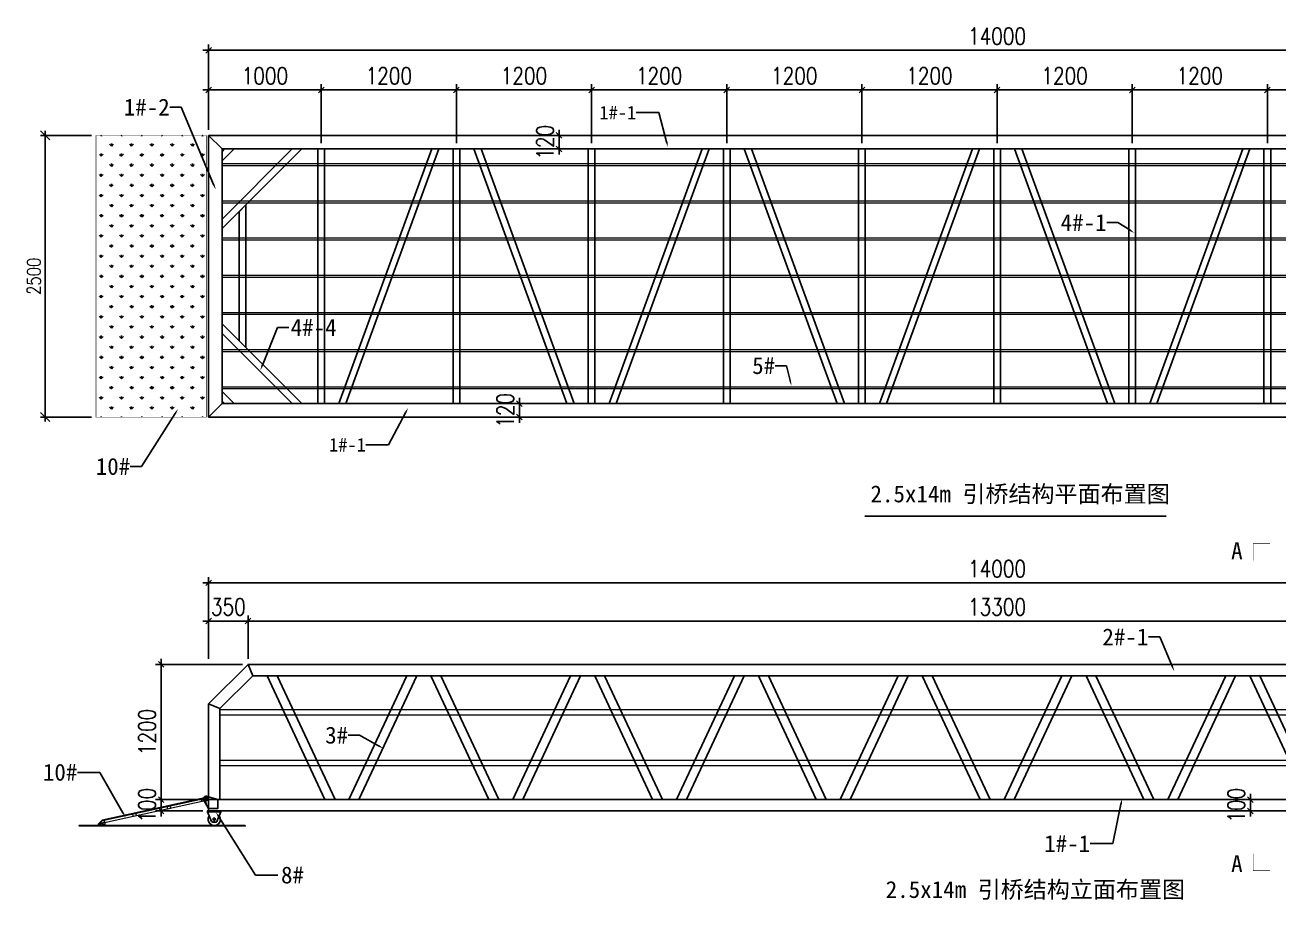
# Model space of a CAD drawing. Header units: millimetres. Extents: x 11827 to 862553, y 15071 to 134256.
# Drawn here: x 678554 to 689686, y 91911 to 99676 of the extents above; entities that cross this region are included whole.
import ezdxf
from ezdxf import colors
from ezdxf.entities.mleader import LeaderData, LeaderLine
from ezdxf.math import Vec2, Vec3

# ---------------------------------------------------------------- set-up
doc = ezdxf.new("R2010")
doc.units = ezdxf.units.MM
doc.linetypes.add('CENTER', pattern=[2, 1.25, -0.25, 0.25, -0.25])
doc.linetypes.add('CENTER2', pattern=[28.575, 19.05, -3.175, 3.175, -3.175])
for name, color, linetype, lineweight in [('加强板', 140, 'Continuous', 18), ('型材', 7, 'Continuous', 15), ('铝斜撑', 241, 'Continuous', 9), ('铝龙骨', 7, 'Continuous', 9)]:
    doc.layers.add(name, color=color, linetype=linetype, lineweight=lineweight)
for name, color, linetype in [('打印图框', 255, 'Continuous'), ('标注', 9, 'Continuous'), ('铝横梁', 220, 'Continuous'), ('铝通', 4, 'Continuous')]:
    doc.layers.add(name, color=color, linetype=linetype)
doc.styles.add('Arial', font='')
doc.styles.add('HZTXT', font='txtw.shx', dxfattribs={"width": 0.8, "bigfont": 'hztxtw.shx'})
doc.styles.get('Arial').set_extended_font_data('STXihei')
doc.dimstyles.new('DIM-40', dxfattribs={"dimscale": 40, "dimtxt": 3, "dimasz": 2, "dimexe": 1, "dimexo": 1, "dimgap": 1, "dimtad": 1, "dimdec": 1, "dimdsep": 46, "dimtxsty": 'HZTXT', "dimblk": 'OBLIQUE', "dimcen": 0, "dimdle": 1, "dimclrd": 9, "dimclre": 9, "dimclrt": 2, "dimadec": 1, "dimazin": 0, "dimtfac": 1, "dimtdec": 1, "dimtix": 1, "dimtmove": 2, "dimatfit": 3, "dimldrblk": 'OBLIQUE', "dimfxl": 15, "dimtolj": 1, "dimtzin": 0, "dimarcsym": 1})
doc.dimstyles.new('DIM-50', dxfattribs={"dimscale": 50, "dimtxt": 3, "dimasz": 1, "dimexe": 1, "dimexo": 1, "dimgap": 1, "dimtad": 1, "dimdec": 1, "dimdsep": 46, "dimtxsty": 'HZTXT', "dimblk": 'OBLIQUE', "dimblk1": 'ARCHTICK', "dimblk2": 'OBLIQUE', "dimcen": 0, "dimdle": 1, "dimclrd": 9, "dimclre": 9, "dimclrt": 2, "dimadec": 1, "dimazin": 0, "dimtfac": 1, "dimtdec": 1, "dimtix": 1, "dimtmove": 2, "dimatfit": 3, "dimldrblk": 'OBLIQUE', "dimfxl": 15, "dimtolj": 1, "dimtzin": 0, "dimarcsym": 1})

# ---------------------------------------------------------------- blocks, each defined once
blk = doc.blocks.new('_Oblique')
at = {"color": 0, "linetype": 'ByBlock', "lineweight": -2}
blk.add_line((-0.5, -0.5), (0.5, 0.5), dxfattribs=at)
blk = doc.blocks.new('*D772')
at = {"layer": 'Defpoints', "color": 0, "linetype": 'ByBlock', "transparency": 16777216}
for p in [(680183, 94725), (680183, 94001, 0), (694183, 94001, 0)]:
    blk.add_point(p, dxfattribs=at)
at = {"layer": '标注', "color": 9, "linetype": 'ByBlock', "lineweight": -2, "transparency": 16777216}
for p, q in [((680183, 94051), (680183, 94775)), ((694183, 94051), (694183, 94775)), ((694233, 94725), (680133, 94725))]:
    blk.add_line(p, q, dxfattribs=at)
at = {"layer": '标注', "color": 9, "linetype": 'ByBlock', "lineweight": -2, "transparency": 16777216, "xscale": 50, "yscale": 50, "zscale": 50, "rotation": 180}
blk.add_blockref('_Oblique', (680183, 94725), dxfattribs=at)
at = {"layer": '标注', "color": 9, "linetype": 'ByBlock', "lineweight": -2, "transparency": 16777216, "xscale": 50, "yscale": 50, "zscale": 50}
blk.add_blockref('_Oblique', (694183, 94725), dxfattribs=at)
at = {"layer": '标注', "color": 2, "linetype": 'ByBlock', "transparency": 16777216, "insert": (687183, 94850), "char_height": 150, "attachment_point": 5, "style": 'HZTXT'}
blk.add_mtext('\\A1;14000', dxfattribs=at)
blk = doc.blocks.new('_ArchTick')
at = {"color": 0, "linetype": 'ByBlock', "lineweight": 100, "const_width": 0.15}
blk.add_lwpolyline([(-0.5, -0.5), (0.5, 0.5)], dxfattribs=at)
blk = doc.blocks.new('*D773')
at = {"layer": 'Defpoints', "color": 0, "transparency": 16777216}
for p in [(679183, 98696, 0), (678732, 96196), (679183, 96196, 0)]:
    blk.add_point(p, dxfattribs=at)
at = {"layer": '标注', "color": 9, "lineweight": -2, "transparency": 16777216}
for p, q in [((679143, 98696), (678692, 98696)), ((678732, 98736), (678732, 96156)), ((679143, 96196), (678692, 96196))]:
    blk.add_line(p, q, dxfattribs=at)
at = {"layer": '标注', "color": 9, "lineweight": -2, "transparency": 16777216, "xscale": 80, "yscale": 80, "zscale": 80}
for p, rotation in [((678732, 98696), 90), ((678732, 96196), 270)]:
    blk.add_blockref('_Oblique', p, dxfattribs=dict(at, rotation=rotation))
at = {"layer": '标注', "color": 2, "transparency": 16777216, "insert": (678632, 97446), "char_height": 120, "attachment_point": 5, "rotation": 90, "style": 'HZTXT'}
blk.add_mtext('\\A1;2500', dxfattribs=at)
blk = doc.blocks.new('*D775')
at = {"layer": 'Defpoints', "color": 0, "linetype": 'ByBlock', "transparency": 16777216}
for p in [(680183, 99452), (680183, 98696, 0), (694183, 98696, 0)]:
    blk.add_point(p, dxfattribs=at)
at = {"layer": '标注', "color": 9, "linetype": 'ByBlock', "lineweight": -2, "transparency": 16777216}
for p, q in [((694233, 99452), (680133, 99452)), ((680183, 98746), (680183, 99502)), ((694183, 98746), (694183, 99502))]:
    blk.add_line(p, q, dxfattribs=at)
at = {"layer": '标注', "color": 9, "linetype": 'ByBlock', "lineweight": -2, "transparency": 16777216, "xscale": 50, "yscale": 50, "zscale": 50, "rotation": 180}
blk.add_blockref('_Oblique', (680183, 99452), dxfattribs=at)
at = {"layer": '标注', "color": 9, "linetype": 'ByBlock', "lineweight": -2, "transparency": 16777216, "xscale": 50, "yscale": 50, "zscale": 50}
blk.add_blockref('_Oblique', (694183, 99452), dxfattribs=at)
at = {"layer": '标注', "color": 2, "linetype": 'ByBlock', "transparency": 16777216, "insert": (687183, 99577), "char_height": 150, "attachment_point": 5, "style": 'HZTXT'}
blk.add_mtext('\\A1;14000', dxfattribs=at)
blk = doc.blocks.new('*D777')
at = {"layer": 'Defpoints', "color": 0, "linetype": 'ByBlock', "transparency": 16777216}
for p in [(689159, 92801, 0), (689159, 92701, 0), (689432, 92701)]:
    blk.add_point(p, dxfattribs=at)
at = {"layer": '标注', "color": 9, "linetype": 'ByBlock', "lineweight": -2, "transparency": 16777216}
for p, q in [((689432, 92801), (689432, 92851)), ((689209, 92801), (689482, 92801)), ((689432, 92801), (689432, 92701)), ((689209, 92701), (689482, 92701)), ((689432, 92701), (689432, 92651))]:
    blk.add_line(p, q, dxfattribs=at)
at = {"layer": '标注', "color": 9, "linetype": 'ByBlock', "lineweight": -2, "transparency": 16777216, "xscale": 50, "yscale": 50, "zscale": 50}
for p, rotation in [((689432, 92801), 270), ((689432, 92701), 90)]:
    blk.add_blockref('_Oblique', p, dxfattribs=dict(at, rotation=rotation))
at = {"layer": '标注', "color": 2, "linetype": 'ByBlock', "transparency": 16777216, "insert": (689307, 92751), "char_height": 150, "attachment_point": 5, "rotation": 90, "style": 'HZTXT'}
blk.add_mtext('\\A1;100', dxfattribs=at)
blk = doc.blocks.new('EB')
at = {"layer": '加强板'}
blk.add_lwpolyline([(1337537242, 365767056), (1337537242, 365767006), (1337537257, 365767006), (1337537267, 365767056)], close=True, dxfattribs=at)
at = {"layer": '铝通'}
blk.add_lwpolyline([(1337537285, 365767056, 0.668622), (1337537254, 365767090), (1337537162, 365767061), (1337537162, 365766981), (1337537242, 365766981)], format="xyb", close=True, dxfattribs=at)
blk.add_circle((1337537262, 365767066), 7, dxfattribs=at)
blk = doc.blocks.new('*D781')
at = {"layer": 'Defpoints', "color": 0, "linetype": 'ByBlock', "transparency": 16777216}
for p in [(690783, 99100), (689583, 98576, 0), (690783, 98576, 0)]:
    blk.add_point(p, dxfattribs=at)
at = {"layer": '标注', "color": 9, "linetype": 'ByBlock', "lineweight": -2, "transparency": 16777216}
for p, q in [((689533, 99100), (690833, 99100)), ((689583, 98626), (689583, 99150)), ((690783, 98626), (690783, 99150))]:
    blk.add_line(p, q, dxfattribs=at)
at = {"layer": '标注', "color": 9, "linetype": 'ByBlock', "lineweight": -2, "transparency": 16777216, "xscale": 50, "yscale": 50, "zscale": 50, "rotation": 180}
blk.add_blockref('_Oblique', (689583, 99100), dxfattribs=at)
at = {"layer": '标注', "color": 9, "linetype": 'ByBlock', "lineweight": -2, "transparency": 16777216, "xscale": 50, "yscale": 50, "zscale": 50}
blk.add_blockref('_Oblique', (690783, 99100), dxfattribs=at)
at = {"layer": '标注', "color": 2, "linetype": 'ByBlock', "transparency": 16777216, "insert": (690183, 99225), "char_height": 150, "attachment_point": 5, "style": 'HZTXT'}
blk.add_mtext('\\A1;1200', dxfattribs=at)
blk = doc.blocks.new('*D782')
at = {"layer": 'Defpoints', "color": 0, "linetype": 'ByBlock', "transparency": 16777216}
for p in [(689583, 99100), (688383, 98576, 0), (689583, 98576, 0)]:
    blk.add_point(p, dxfattribs=at)
at = {"layer": '标注', "color": 9, "linetype": 'ByBlock', "lineweight": -2, "transparency": 16777216}
for p, q in [((688333, 99100), (689633, 99100)), ((688383, 98626), (688383, 99150)), ((689583, 98626), (689583, 99150))]:
    blk.add_line(p, q, dxfattribs=at)
at = {"layer": '标注', "color": 9, "linetype": 'ByBlock', "lineweight": -2, "transparency": 16777216, "xscale": 50, "yscale": 50, "zscale": 50, "rotation": 180}
blk.add_blockref('_Oblique', (688383, 99100), dxfattribs=at)
at = {"layer": '标注', "color": 9, "linetype": 'ByBlock', "lineweight": -2, "transparency": 16777216, "xscale": 50, "yscale": 50, "zscale": 50}
blk.add_blockref('_Oblique', (689583, 99100), dxfattribs=at)
at = {"layer": '标注', "color": 2, "linetype": 'ByBlock', "transparency": 16777216, "insert": (688983, 99225), "char_height": 150, "attachment_point": 5, "style": 'HZTXT'}
blk.add_mtext('\\A1;1200', dxfattribs=at)
blk = doc.blocks.new('*D783')
at = {"layer": 'Defpoints', "color": 0, "linetype": 'ByBlock', "transparency": 16777216}
for p in [(688383, 99100), (687183, 98576, 0), (688383, 98576, 0)]:
    blk.add_point(p, dxfattribs=at)
at = {"layer": '标注', "color": 9, "linetype": 'ByBlock', "lineweight": -2, "transparency": 16777216}
for p, q in [((687133, 99100), (688433, 99100)), ((687183, 98626), (687183, 99150)), ((688383, 98626), (688383, 99150))]:
    blk.add_line(p, q, dxfattribs=at)
at = {"layer": '标注', "color": 9, "linetype": 'ByBlock', "lineweight": -2, "transparency": 16777216, "xscale": 50, "yscale": 50, "zscale": 50, "rotation": 180}
blk.add_blockref('_Oblique', (687183, 99100), dxfattribs=at)
at = {"layer": '标注', "color": 9, "linetype": 'ByBlock', "lineweight": -2, "transparency": 16777216, "xscale": 50, "yscale": 50, "zscale": 50}
blk.add_blockref('_Oblique', (688383, 99100), dxfattribs=at)
at = {"layer": '标注', "color": 2, "linetype": 'ByBlock', "transparency": 16777216, "insert": (687783, 99225), "char_height": 150, "attachment_point": 5, "style": 'HZTXT'}
blk.add_mtext('\\A1;1200', dxfattribs=at)
blk = doc.blocks.new('*D784')
at = {"layer": 'Defpoints', "color": 0, "linetype": 'ByBlock', "transparency": 16777216}
for p in [(681183, 99100), (680183, 98696), (681183, 98576, 0)]:
    blk.add_point(p, dxfattribs=at)
at = {"layer": '标注', "color": 9, "linetype": 'ByBlock', "lineweight": -2, "transparency": 16777216}
for p, q in [((680133, 99100), (681233, 99100)), ((680183, 98746), (680183, 99150)), ((681183, 98626), (681183, 99150))]:
    blk.add_line(p, q, dxfattribs=at)
at = {"layer": '标注', "color": 9, "linetype": 'ByBlock', "lineweight": -2, "transparency": 16777216, "xscale": 50, "yscale": 50, "zscale": 50, "rotation": 180}
blk.add_blockref('_Oblique', (680183, 99100), dxfattribs=at)
at = {"layer": '标注', "color": 9, "linetype": 'ByBlock', "lineweight": -2, "transparency": 16777216, "xscale": 50, "yscale": 50, "zscale": 50}
blk.add_blockref('_Oblique', (681183, 99100), dxfattribs=at)
at = {"layer": '标注', "color": 2, "linetype": 'ByBlock', "transparency": 16777216, "insert": (680683, 99225), "char_height": 150, "attachment_point": 5, "style": 'HZTXT'}
blk.add_mtext('\\A1;1000', dxfattribs=at)
blk = doc.blocks.new('*D787')
at = {"layer": 'Defpoints', "color": 0, "linetype": 'ByBlock', "transparency": 16777216}
for p in [(680183, 94386), (680183, 94001, 0), (680533, 94001, 0)]:
    blk.add_point(p, dxfattribs=at)
at = {"layer": '标注', "color": 9, "linetype": 'ByBlock', "lineweight": -2, "transparency": 16777216}
for p, q in [((680183, 94051), (680183, 94436)), ((680533, 94051), (680533, 94436)), ((680183, 94386), (680133, 94386)), ((680533, 94386), (680183, 94386)), ((680533, 94386), (680583, 94386))]:
    blk.add_line(p, q, dxfattribs=at)
at = {"layer": '标注', "color": 9, "linetype": 'ByBlock', "lineweight": -2, "transparency": 16777216, "xscale": 50, "yscale": 50, "zscale": 50}
blk.add_blockref('_Oblique', (680183, 94386), dxfattribs=at)
at = {"layer": '标注', "color": 9, "linetype": 'ByBlock', "lineweight": -2, "transparency": 16777216, "xscale": 50, "yscale": 50, "zscale": 50, "rotation": 180}
blk.add_blockref('_Oblique', (680533, 94386), dxfattribs=at)
at = {"layer": '标注', "color": 2, "linetype": 'ByBlock', "transparency": 16777216, "insert": (680358, 94511), "char_height": 150, "attachment_point": 5, "style": 'HZTXT'}
blk.add_mtext('\\A1;350', dxfattribs=at)
blk = doc.blocks.new('*D788')
at = {"layer": 'Defpoints', "color": 0, "linetype": 'ByBlock', "transparency": 16777216}
for p in [(693833, 94386), (680533, 94001, 0), (693833, 94001, 0)]:
    blk.add_point(p, dxfattribs=at)
at = {"layer": '标注', "color": 9, "linetype": 'ByBlock', "lineweight": -2, "transparency": 16777216}
for p, q in [((680533, 94051), (680533, 94436)), ((693833, 94051), (693833, 94436)), ((680483, 94386), (693883, 94386))]:
    blk.add_line(p, q, dxfattribs=at)
at = {"layer": '标注', "color": 9, "linetype": 'ByBlock', "lineweight": -2, "transparency": 16777216, "xscale": 50, "yscale": 50, "zscale": 50, "rotation": 180}
blk.add_blockref('_Oblique', (680533, 94386), dxfattribs=at)
at = {"layer": '标注', "color": 9, "linetype": 'ByBlock', "lineweight": -2, "transparency": 16777216, "xscale": 50, "yscale": 50, "zscale": 50}
blk.add_blockref('_Oblique', (693833, 94386), dxfattribs=at)
at = {"layer": '标注', "color": 2, "linetype": 'ByBlock', "transparency": 16777216, "insert": (687183, 94511), "char_height": 150, "attachment_point": 5, "style": 'HZTXT'}
blk.add_mtext('\\A1;13300', dxfattribs=at)
blk = doc.blocks.new('GW-R')
at = {"color": 3, "linetype": 'CENTER2'}
for p, q in [((8398, 1960), (8368, 1960)), ((8383, 1945), (8383, 1975))]:
    blk.add_line(p, q, dxfattribs=at)
at = {"color": 1, "linetype": 'CENTER', "ltscale": 0.52}
for p, q in [((8369, 1960), (8397, 1960)), ((8383, 1974), (8383, 1946))]:
    blk.add_line(p, q, dxfattribs=at)
blk.add_lwpolyline([(8443, 2035), (8323, 2035), (8323, 2025), (8443, 2025)], close=True)
at = {"color": 0}
for points in [[(8360, 1942), (8323, 2025)], [(8406, 1942), (8443, 2025)]]:
    blk.add_lwpolyline(points, dxfattribs=at)
blk.add_lwpolyline([(8406, 1942, -0.317501), (8397, 1935), (8370, 1935, -0.317501), (8360, 1942)], format="xyb")
blk.add_circle((8383, 1960), 9)
blk.add_circle((8383, 1960), 9)
blk.add_arc((8383, 1960), 55, 144.9944, 35.0056)
blk = doc.blocks.new('A$C32F71815')
at = {"layer": '铝斜撑', "linetype": 'Continuous'}
for p, q in [((3, 20), (0, 20)), ((0, 20), (0, 0)), ((40, 0), (0, 0)), ((3, 20), (3, 3)), ((40, 3), (3, 3)), ((40, 0), (40, 3))]:
    blk.add_line(p, q, dxfattribs=at)
blk = doc.blocks.new('tb')
at = {"lineweight": 0}
h = blk.add_hatch(dxfattribs=at)
h.set_pattern_fill('ANSI31', color=256, scale=0.125, style=0)
h.set_pattern_definition([(45, (-488846.90197, 126237.06756), (-0.2806330038, 0.28063300377), [])])
edge = h.paths.add_edge_path(flags=17)
edge.add_arc((0, 0), 6.5, 0, 360)
edge = h.paths.add_edge_path()
edge.add_arc((0, 0), 10, 0, 360)
for p, q in [((-15, -5), (-15, 15)), ((-15, 15), (943, 15)), ((-10, 10), (-10, -5)), ((942, 10), (-10, 10)), ((942, 10), (982, -16)), ((943, 15), (985, -12)), ((-10, -5), (-15, -5)), ((927, -10), (927, -20)), ((937, -30), (957, -30)), ((941, -23), (953, -23)), ((941, -30), (941, -23)), ((945, -23), (945, -7)), ((950, -23), (950, -7)), ((953, -30), (953, -23)), ((967, -10), (967, -20)), ((982, -16), (985, -12))]:
    blk.add_line(p, q, dxfattribs=at)
for points in [[(14, -10), (14, 10), (927, 10), (927, -10)], [(44, 10), (44, -10), (14, -10), (14, 10)], [(356, 10), (356, -10), (326, -10), (326, 10)], [(668, 10), (668, -10), (638, -10), (638, 10)]]:
    blk.add_lwpolyline(points, close=True, dxfattribs=at)
for radius in [10, 6.5]:
    blk.add_circle((0, 0), radius, dxfattribs=at)
for centre, start, end in [((937, -20), 180, 270), ((957, -20), 270, 0)]:
    blk.add_arc(centre, 10, start, end, dxfattribs=at)
blk.add_blockref('A$C32F71815', (927, -10), dxfattribs=at)
blk = doc.blocks.new('*U747')
at = {"layer": '铝横梁', "color": 6}
for points in [[(-664, 550), (-151, -550)], [(-576, 550), (-62, -550)], [(576, 550), (62, -550)], [(664, 550), (151, -550)]]:
    blk.add_lwpolyline(points, dxfattribs=at)
blk = doc.blocks.new('*U748')
at = {"layer": '标注', "color": 0, "linetype": 'ByBlock', "lineweight": -2, "transparency": 16777216}
for p in [(0, 0), (1454, 0), (2908, 0), (4362, 0), (5816, 0), (7270, 0), (8724, 0)]:
    blk.add_blockref('*U747', p, dxfattribs=at)
blk = doc.blocks.new('*D789')
at = {"layer": 'Defpoints', "color": 0, "linetype": 'ByBlock', "transparency": 16777216}
for p in [(687183, 99100), (685983, 98576, 0), (687183, 98576, 0)]:
    blk.add_point(p, dxfattribs=at)
at = {"layer": '标注', "color": 9, "linetype": 'ByBlock', "lineweight": -2, "transparency": 16777216}
for p, q in [((685933, 99100), (687233, 99100)), ((685983, 98626), (685983, 99150)), ((687183, 98626), (687183, 99150))]:
    blk.add_line(p, q, dxfattribs=at)
at = {"layer": '标注', "color": 9, "linetype": 'ByBlock', "lineweight": -2, "transparency": 16777216, "xscale": 50, "yscale": 50, "zscale": 50, "rotation": 180}
blk.add_blockref('_Oblique', (685983, 99100), dxfattribs=at)
at = {"layer": '标注', "color": 9, "linetype": 'ByBlock', "lineweight": -2, "transparency": 16777216, "xscale": 50, "yscale": 50, "zscale": 50}
blk.add_blockref('_Oblique', (687183, 99100), dxfattribs=at)
at = {"layer": '标注', "color": 2, "linetype": 'ByBlock', "transparency": 16777216, "insert": (686583, 99225), "char_height": 150, "attachment_point": 5, "style": 'HZTXT'}
blk.add_mtext('\\A1;1200', dxfattribs=at)
blk = doc.blocks.new('*D790')
at = {"layer": 'Defpoints', "color": 0, "linetype": 'ByBlock', "transparency": 16777216}
for p in [(685983, 99100), (684783, 98576, 0), (685983, 98576, 0)]:
    blk.add_point(p, dxfattribs=at)
at = {"layer": '标注', "color": 9, "linetype": 'ByBlock', "lineweight": -2, "transparency": 16777216}
for p, q in [((684733, 99100), (686033, 99100)), ((684783, 98626), (684783, 99150)), ((685983, 98626), (685983, 99150))]:
    blk.add_line(p, q, dxfattribs=at)
at = {"layer": '标注', "color": 9, "linetype": 'ByBlock', "lineweight": -2, "transparency": 16777216, "xscale": 50, "yscale": 50, "zscale": 50, "rotation": 180}
blk.add_blockref('_Oblique', (684783, 99100), dxfattribs=at)
at = {"layer": '标注', "color": 9, "linetype": 'ByBlock', "lineweight": -2, "transparency": 16777216, "xscale": 50, "yscale": 50, "zscale": 50}
blk.add_blockref('_Oblique', (685983, 99100), dxfattribs=at)
at = {"layer": '标注', "color": 2, "linetype": 'ByBlock', "transparency": 16777216, "insert": (685383, 99225), "char_height": 150, "attachment_point": 5, "style": 'HZTXT'}
blk.add_mtext('\\A1;1200', dxfattribs=at)
blk = doc.blocks.new('*D791')
at = {"layer": 'Defpoints', "color": 0, "linetype": 'ByBlock', "transparency": 16777216}
for p in [(684783, 99100), (683583, 98576, 0), (684783, 98576, 0)]:
    blk.add_point(p, dxfattribs=at)
at = {"layer": '标注', "color": 9, "linetype": 'ByBlock', "lineweight": -2, "transparency": 16777216}
for p, q in [((683533, 99100), (684833, 99100)), ((683583, 98626), (683583, 99150)), ((684783, 98626), (684783, 99150))]:
    blk.add_line(p, q, dxfattribs=at)
at = {"layer": '标注', "color": 9, "linetype": 'ByBlock', "lineweight": -2, "transparency": 16777216, "xscale": 50, "yscale": 50, "zscale": 50, "rotation": 180}
blk.add_blockref('_Oblique', (683583, 99100), dxfattribs=at)
at = {"layer": '标注', "color": 9, "linetype": 'ByBlock', "lineweight": -2, "transparency": 16777216, "xscale": 50, "yscale": 50, "zscale": 50}
blk.add_blockref('_Oblique', (684783, 99100), dxfattribs=at)
at = {"layer": '标注', "color": 2, "linetype": 'ByBlock', "transparency": 16777216, "insert": (684183, 99225), "char_height": 150, "attachment_point": 5, "style": 'HZTXT'}
blk.add_mtext('\\A1;1200', dxfattribs=at)
blk = doc.blocks.new('*D792')
at = {"layer": 'Defpoints', "color": 0, "linetype": 'ByBlock', "transparency": 16777216}
for p in [(683583, 99100), (682383, 98576, 0), (683583, 98576, 0)]:
    blk.add_point(p, dxfattribs=at)
at = {"layer": '标注', "color": 9, "linetype": 'ByBlock', "lineweight": -2, "transparency": 16777216}
for p, q in [((682333, 99100), (683633, 99100)), ((682383, 98626), (682383, 99150)), ((683583, 98626), (683583, 99150))]:
    blk.add_line(p, q, dxfattribs=at)
at = {"layer": '标注', "color": 9, "linetype": 'ByBlock', "lineweight": -2, "transparency": 16777216, "xscale": 50, "yscale": 50, "zscale": 50, "rotation": 180}
blk.add_blockref('_Oblique', (682383, 99100), dxfattribs=at)
at = {"layer": '标注', "color": 9, "linetype": 'ByBlock', "lineweight": -2, "transparency": 16777216, "xscale": 50, "yscale": 50, "zscale": 50}
blk.add_blockref('_Oblique', (683583, 99100), dxfattribs=at)
at = {"layer": '标注', "color": 2, "linetype": 'ByBlock', "transparency": 16777216, "insert": (682983, 99225), "char_height": 150, "attachment_point": 5, "style": 'HZTXT'}
blk.add_mtext('\\A1;1200', dxfattribs=at)
blk = doc.blocks.new('*D793')
at = {"layer": 'Defpoints', "color": 0, "linetype": 'ByBlock', "transparency": 16777216}
for p in [(682383, 99100), (681183, 98576, 0), (682383, 98576, 0)]:
    blk.add_point(p, dxfattribs=at)
at = {"layer": '标注', "color": 9, "linetype": 'ByBlock', "lineweight": -2, "transparency": 16777216}
for p, q in [((681133, 99100), (682433, 99100)), ((681183, 98626), (681183, 99150)), ((682383, 98626), (682383, 99150))]:
    blk.add_line(p, q, dxfattribs=at)
at = {"layer": '标注', "color": 9, "linetype": 'ByBlock', "lineweight": -2, "transparency": 16777216, "xscale": 50, "yscale": 50, "zscale": 50, "rotation": 180}
blk.add_blockref('_Oblique', (681183, 99100), dxfattribs=at)
at = {"layer": '标注', "color": 9, "linetype": 'ByBlock', "lineweight": -2, "transparency": 16777216, "xscale": 50, "yscale": 50, "zscale": 50}
blk.add_blockref('_Oblique', (682383, 99100), dxfattribs=at)
at = {"layer": '标注', "color": 2, "linetype": 'ByBlock', "transparency": 16777216, "insert": (681783, 99225), "char_height": 150, "attachment_point": 5, "style": 'HZTXT'}
blk.add_mtext('\\A1;1200', dxfattribs=at)
blk = doc.blocks.new('*D794')
at = {"color": 9, "lineweight": -2, "transparency": 16777216}
for p, q in [((683295, 98696), (683295, 98746)), ((683032, 98696), (683345, 98696)), ((683295, 98696), (683295, 98576)), ((683032, 98576), (683345, 98576)), ((683295, 98576), (683295, 98526))]:
    blk.add_line(p, q, dxfattribs=at)
at = {"layer": 'Defpoints', "color": 0, "transparency": 16777216}
for p in [(682982, 98696, 0), (682982, 98576, 0), (683295, 98576)]:
    blk.add_point(p, dxfattribs=at)
at = {"color": 9, "lineweight": -2, "transparency": 16777216, "xscale": 50, "yscale": 50, "zscale": 50}
for p, rotation in [((683295, 98696), 270), ((683295, 98576), 90)]:
    blk.add_blockref('_Oblique', p, dxfattribs=dict(at, rotation=rotation))
at = {"color": 2, "transparency": 16777216, "insert": (683170, 98636), "char_height": 150, "attachment_point": 5, "rotation": 90, "style": 'HZTXT'}
blk.add_mtext('\\A1;120', dxfattribs=at)
blk = doc.blocks.new('*D795')
at = {"color": 9, "lineweight": -2, "transparency": 16777216}
for p, q in [((682564, 96316), (682992, 96316)), ((682942, 96316), (682942, 96366)), ((682942, 96316), (682942, 96196)), ((682564, 96196), (682992, 96196)), ((682942, 96196), (682942, 96146))]:
    blk.add_line(p, q, dxfattribs=at)
at = {"layer": 'Defpoints', "color": 0, "transparency": 16777216}
for p in [(682514, 96316, 0), (682514, 96196, 0), (682942, 96196)]:
    blk.add_point(p, dxfattribs=at)
at = {"color": 9, "lineweight": -2, "transparency": 16777216, "xscale": 50, "yscale": 50, "zscale": 50}
for p, rotation in [((682942, 96316), 270), ((682942, 96196), 90)]:
    blk.add_blockref('_Oblique', p, dxfattribs=dict(at, rotation=rotation))
at = {"color": 2, "transparency": 16777216, "insert": (682817, 96256), "char_height": 150, "attachment_point": 5, "rotation": 90, "style": 'HZTXT'}
blk.add_mtext('\\A1;120', dxfattribs=at)
blk = doc.blocks.new('*D796')
at = {"color": 9, "lineweight": -2, "transparency": 16777216}
for p, q in [((680483, 94001), (679712, 94001)), ((679762, 94051), (679762, 92751)), ((680133, 92801), (679712, 92801))]:
    blk.add_line(p, q, dxfattribs=at)
at = {"layer": 'Defpoints', "color": 0, "transparency": 16777216}
for p in [(680533, 94001, 0), (679762, 92801), (680183, 92801, 0)]:
    blk.add_point(p, dxfattribs=at)
at = {"color": 9, "lineweight": -2, "transparency": 16777216, "xscale": 50, "yscale": 50, "zscale": 50}
for p, rotation in [((679762, 94001), 90), ((679762, 92801), 270)]:
    blk.add_blockref('_Oblique', p, dxfattribs=dict(at, rotation=rotation))
at = {"color": 2, "transparency": 16777216, "insert": (679637, 93401), "char_height": 150, "attachment_point": 5, "rotation": 90, "style": 'HZTXT'}
blk.add_mtext('\\A1;1200', dxfattribs=at)
blk = doc.blocks.new('*D797')
at = {"color": 9, "lineweight": -2, "transparency": 16777216}
for p, q in [((679762, 92801), (679762, 92851)), ((680133, 92801), (679712, 92801)), ((679762, 92801), (679762, 92701)), ((680133, 92701), (679712, 92701)), ((679762, 92701), (679762, 92651))]:
    blk.add_line(p, q, dxfattribs=at)
at = {"layer": 'Defpoints', "color": 0, "transparency": 16777216}
for p in [(680183, 92801, 0), (679762, 92701), (680183, 92701, 0)]:
    blk.add_point(p, dxfattribs=at)
at = {"color": 9, "lineweight": -2, "transparency": 16777216, "xscale": 50, "yscale": 50, "zscale": 50}
for p, rotation in [((679762, 92801), 270), ((679762, 92701), 90)]:
    blk.add_blockref('_Oblique', p, dxfattribs=dict(at, rotation=rotation))
at = {"color": 2, "transparency": 16777216, "insert": (679637, 92751), "char_height": 150, "attachment_point": 5, "rotation": 90, "style": 'HZTXT'}
blk.add_mtext('\\A1;100', dxfattribs=at)

msp = doc.modelspace()

# ---------------------------------------------------------------- hatches: boundary and pattern name
h = msp.add_hatch()
h.set_pattern_fill('GRASS', color=256, scale=5)
h.set_pattern_definition([(90, (430926.335, 26040.77), (-89.80256, 89.80256), [23.8125, -155.79262]), (45, (430926.34, 26040.77), (-89.80256, 89.80256), [23.8125, -103.1875]), (135, (430926.34, 26040.77), (-89.80256, -89.80256), [23.8125, -103.1875])])
h.paths.add_polyline_path([(680163.16, 98695.9), (680044.57, 98695.9), (680163.16, 98414.16)], flags=17)
h.paths.add_polyline_path([(680044.57, 98695.9), (679183.21, 98695.9), (679183.21, 96195.9), (680163.16, 96195.9), (680163.16, 98414.16)])

# ---------------------------------------------------------------- linework, layer by layer
at = {"const_width": 5, "elevation": 0}
msp.add_lwpolyline([(679183.21, 96195.9), (680163.16, 96195.9), (680163.16, 98695.9), (679183.21, 98695.9)], close=True, dxfattribs=at)
at = {"const_width": 15}
msp.add_lwpolyline([(686008.83, 95317.14), (688686.09, 95317.14)], dxfattribs=at)
at = {"const_width": 5, "elevation": 0}
for points in [[(689457.16, 94922.4), (689457.16, 95072.4), (689607.16, 95072.4)], [(689457.16, 92320.4), (689457.16, 92170.4), (689607.16, 92170.4)]]:
    msp.add_lwpolyline(points, dxfattribs=at)
at = {"color": 7, "elevation": 0}
msp.add_lwpolyline([(680507.68, 92571.11), (679034.5, 92571.11), (679034.5, 92567.11), (680507.68, 92567.11), (680507.68, 92571.11)], dxfattribs=at)
at = {"layer": '型材', "elevation": 0}
for points in [[(680283.16, 93600.97), (694083.16, 93600.97), (694083.16, 93550.97), (680283.16, 93550.97)], [(680283.16, 93150.97), (694083.16, 93150.97), (694083.16, 93100.97), (680283.16, 93100.97)]]:
    msp.add_lwpolyline(points, close=True, dxfattribs=at)
at = {"layer": '铝横梁', "color": 11, "elevation": 0}
for points in [[(680409.23, 98575.92), (680324.38, 98575.92), (680303.16, 98554.7), (680303.16, 98469.85)], [(680925.45, 98575.92), (681010.3, 98575.92), (680303.16, 97868.78), (680303.16, 97953.63)], [(681213.19, 96315.87), (681153.19, 96315.87), (681153.19, 98575.92), (681213.19, 98575.92)], [(681402.05, 96315.87), (681338.16, 96315.87), (682164.28, 98575.92), (682228.16, 98575.92)], [(682413.19, 96315.87), (682353.19, 96315.87), (682353.19, 98575.92), (682413.19, 98575.92)], [(683364.33, 96315.87), (683428.21, 96315.87), (682602.1, 98575.92), (682538.21, 98575.92)], [(683613.19, 96315.87), (683553.19, 96315.87), (683553.19, 98575.92), (683613.19, 98575.92)], [(683802.05, 96315.87), (683738.16, 96315.87), (684564.28, 98575.92), (684628.16, 98575.92)], [(684813.19, 96315.87), (684753.19, 96315.87), (684753.19, 98575.92), (684813.19, 98575.92)], [(685764.33, 96315.87), (685828.21, 96315.87), (685002.1, 98575.92), (684938.21, 98575.92)], [(686013.19, 96315.87), (685953.19, 96315.87), (685953.19, 98575.92), (686013.19, 98575.92)], [(686202.05, 96315.87), (686138.16, 96315.87), (686964.28, 98575.92), (687028.16, 98575.92)], [(687213.16, 96315.87), (687153.16, 96315.87), (687153.16, 98575.92), (687213.16, 98575.92)], [(688164.28, 96315.87), (688228.16, 96315.87), (687402.05, 98575.92), (687338.16, 98575.92)], [(688413.16, 96315.87), (688353.16, 96315.87), (688353.16, 98575.92), (688413.16, 98575.92)], [(688602.05, 96315.87), (688538.16, 96315.87), (689364.28, 98575.92), (689428.16, 98575.92)], [(689613.16, 96315.87), (689553.16, 96315.87), (689553.16, 98575.92), (689613.16, 98575.92)], [(680513.16, 96813.02), (680453.16, 96873.02), (680453.16, 98018.78), (680513.16, 98078.78)], [(680925.45, 96315.87), (681010.3, 96315.87), (680303.16, 97023.02), (680303.16, 96938.16)], [(680409.23, 96315.87), (680324.38, 96315.87), (680303.16, 96337.09), (680303.16, 96421.95)]]:
    msp.add_lwpolyline(points, close=True, dxfattribs=at)
at = {"layer": '铝通', "color": 4, "elevation": 0}
for points in [[(680303.16, 98575.92), (680183.16, 98695.92)], [(680303.31, 96315.87), (680183.16, 96195.87)], [(694183.16, 92800.97), (694183.16, 93650.97), (693833.16, 94000.97), (680533.16, 94000.97), (680183.16, 93650.97), (680183.16, 92800.97)], [(680533.16, 94000.97), (680574.58, 93900.97)], [(694083.16, 92800.97), (694083.16, 93609.55), (693791.74, 93900.97), (680574.58, 93900.97), (680283.16, 93609.55), (680283.16, 92800.97)], [(680283.16, 93609.55), (680183.16, 93650.97)], [(680183.16, 92800.97), (694183.16, 92800.97), (694183.16, 92700.97), (680183.16, 92700.97), (680183.16, 92800.97)]]:
    msp.add_lwpolyline(points, dxfattribs=at)
for points in [[(680183.16, 98695.92), (694183.21, 98695.92), (694183.21, 96195.87), (680183.16, 96195.87)], [(680303.16, 98575.92), (694063.21, 98575.92), (694063.21, 96315.87), (680303.16, 96315.87)]]:
    msp.add_lwpolyline(points, close=True, dxfattribs=at)
at = {"layer": '铝通'}
msp.add_circle((680163.16, 92805.97, 0), 7, dxfattribs=at)
at = {"layer": '铝龙骨', "color": 7, "elevation": 0}
for points in [[(680303.16, 98425.92), (680303.16, 98445.92), (694063.21, 98445.92), (694063.21, 98425.92)], [(680303.16, 98095.92), (680303.16, 98115.92), (694063.21, 98115.92), (694063.21, 98095.92)], [(680303.16, 97765.92), (680303.16, 97785.92), (694063.21, 97785.92), (694063.21, 97765.92)], [(680303.16, 97435.92), (680303.16, 97455.92), (694063.21, 97455.92), (694063.21, 97435.92)], [(680303.16, 97105.92), (680303.16, 97125.92), (694063.21, 97125.92), (694063.21, 97105.92)], [(680303.16, 96775.92), (680303.16, 96795.92), (694063.21, 96795.92), (694063.21, 96775.92)], [(680303.16, 96445.92), (680303.16, 96465.92), (694063.21, 96465.92), (694063.21, 96445.92)]]:
    msp.add_lwpolyline(points, close=True, dxfattribs=at)

# ---------------------------------------------------------------- block references
at = {"xscale": -1, "rotation": 12.36358432566547}
msp.add_blockref('tb', (680163.16, 92805.97, 0), dxfattribs=at)
msp.add_blockref('GW-R', (671849.96, 90666.04, 0))
at = {"layer": '型材', "color": 22, "xscale": -1}
msp.add_blockref('EB', (1338217425.54, -365674260.46, 0), dxfattribs=at)
at = {"layer": '标注', "color": 4, "linetype": 'ByBlock'}
msp.add_blockref('*U748', (681367.22, 93350.97, 0), dxfattribs=at)

# ---------------------------------------------------------------- texts
at = {"char_height": 150, "style": 'Arial'}
for insert, attachment_point in [((689261.42, 95085.04, 0), 1), ((689261.42, 92157.76, 0), 7)]:
    msp.add_mtext_dynamic_manual_height_columns('A', width=409.0995, gutter_width=12.5, heights=[0], dxfattribs=dict(at, insert=insert, attachment_point=attachment_point))
at = {"layer": '打印图框', "color": 6, "char_height": 150, "attachment_point": 1, "style": 'Arial'}
for s, insert in [('2.5x14m 引桥结构平面布置图', (686059.21, 95589.54)), ('2.5x14m 引桥结构立面布置图', (686194.65, 92077.98))]:
    msp.add_mtext_dynamic_manual_height_columns(s, width=2727.024, gutter_width=12.5, heights=[0], dxfattribs=dict(at, insert=insert))

# ---------------------------------------------------------------- dimensions: what is measured, and where the dimension line sits
for base, p1, p2, picture, middle in [((683295.04, 98575.92), (682982.13, 98695.92, 0), (682982.13, 98575.92, 0), '*D794', (683170.04, 98635.92)), ((682942.22, 96195.87), (682513.73, 96315.87, 0), (682513.73, 96195.87, 0), '*D795', (682817.22, 96255.87)), ((679761.96, 92800.97), (680533.16, 94000.97, 0), (680183.16, 92800.97, 0), '*D796', (679636.96, 93400.97)), ((679761.96, 92700.97), (680183.16, 92800.97, 0), (680183.16, 92700.97, 0), '*D797', (679636.96, 92750.97))]:
    dim = msp.add_linear_dim(base=base, p1=p1, p2=p2, angle=90, dimstyle='DIM-50')
    dim.commit()
    dim.dimension.update_dxf_attribs({"geometry": picture, "text_midpoint": middle})
at = {"layer": '标注', "color": 4, "linetype": 'ByBlock'}
for base, p1, p2, picture, middle in [((680183.1604, 99452.1405), (694183.2102, 98695.9234, 0.0005), (680183.1604, 98695.9234, 0.0005), '*D775', (687183.1853, 99577.1405)), ((681183.19, 99100.3), (680183.16, 98695.92), (681183.19, 98575.92, 0), '*D784', (680683.17, 99225.3)), ((682383.16, 99100.3), (681183.16, 98575.92, 0), (682383.16, 98575.92, 0), '*D793', (681783.16, 99225.3)), ((683583.16, 99100.3), (682383.16, 98575.92, 0), (683583.16, 98575.92, 0), '*D792', (682983.16, 99225.3)), ((684783.16, 99100.3), (683583.16, 98575.92, 0), (684783.16, 98575.92, 0), '*D791', (684183.16, 99225.3)), ((685983.16, 99100.3), (684783.16, 98575.92, 0), (685983.16, 98575.92, 0), '*D790', (685383.16, 99225.3)), ((687183.16, 99100.3), (685983.16, 98575.92, 0), (687183.16, 98575.92, 0), '*D789', (686583.16, 99225.3)), ((688383.16, 99100.3), (687183.16, 98575.92, 0), (688383.16, 98575.92, 0), '*D783', (687783.16, 99225.3)), ((689583.16, 99100.3), (688383.16, 98575.92, 0), (689583.16, 98575.92, 0), '*D782', (688983.16, 99225.3)), ((690783.16, 99100.3), (689583.16, 98575.92, 0), (690783.16, 98575.92, 0), '*D781', (690183.16, 99225.3)), ((680183.16, 94385.64), (680533.16, 94000.97, 0), (680183.16, 94000.97, 0), '*D787', (680358.16, 94510.64))]:
    dim = msp.add_linear_dim(base=base, p1=p1, p2=p2, dimstyle='DIM-50', dxfattribs=at)
    dim.commit()
    dim.dimension.update_dxf_attribs({"geometry": picture, "text_midpoint": middle})
at = {"layer": '标注'}
dim = msp.add_linear_dim(base=(678732.36, 96195.92), p1=(679183.16, 98695.92, 0), p2=(679183.01, 96195.92, 0), angle=90, dimstyle='DIM-40', dxfattribs=at)
dim.commit()
dim.dimension.update_dxf_attribs({"geometry": '*D773', "text_midpoint": (678632.36, 97445.92)})
at = {"layer": '标注', "color": 4, "linetype": 'ByBlock'}
dim = msp.add_aligned_dim(p1=(694183.16, 94000.97, 0), p2=(680183.16, 94000.97, 0), distance=-724.49, dimstyle='DIM-50', dxfattribs=at)
dim.commit()
dim.dimension.update_dxf_attribs({"geometry": '*D772', "text_midpoint": (687183.16, 94850.46)})
for base, p1, p2, angle, picture, middle in [((693833.16, 94385.64), (680533.16, 94000.97, 0), (693833.16, 94000.97, 0), 180, '*D788', (687183.16, 94510.64)), ((689432.31, 92700.97), (689158.66, 92800.97, 0), (689158.66, 92700.97, 0), 90, '*D777', (689307.31, 92750.97))]:
    dim = msp.add_linear_dim(base=base, p1=p1, p2=p2, angle=angle, dimstyle='DIM-50', dxfattribs=at)
    dim.commit()
    dim.dimension.update_dxf_attribs({"geometry": picture, "text_midpoint": middle})

# ---------------------------------------------------------------- leaders
at = {"layer": '标注', "color": 6}
ml = msp.add_multileader_mtext('Standard', dxfattribs=at)
ml.set_content('1#-2', color=6, style='Arial')
ml.set_leader_properties(color=9)
ml.build(insert=Vec2(0, 0))
ml.multileader.update_dxf_attribs({"dogleg_length": 100, "arrow_head_size": 50})
ctx = ml.context
ctx.base_point, ctx.char_height, ctx.arrow_head_size, ctx.landing_gap_size, ctx.plane_origin = Vec3(679438.66, 98947.51, 0), 150, 50, 1, Vec3(687592.86, 99251.78, 0)
ctx.text_align_type = 2
notes = []
notes.append((ctx, [(1, (1, 1, 0), (679938.66, 98947.51, 0), (-1, 0), 100, [(0, [(680246.82, 98215.41, 0)], 0, [])])]))
ctx.mtext.insert, ctx.mtext.alignment, ctx.mtext.flow_direction = Vec3(679837.66, 99022.51, 0), 3, 5
ml = msp.add_multileader_mtext('Standard', dxfattribs=at)
ml.set_content('1#-1', color=6, style='Arial')
ml.set_leader_properties(color=9)
ml.build(insert=Vec2(0, 0))
ml.multileader.update_dxf_attribs({"dogleg_length": 200, "arrow_head_size": 50})
ctx = ml.context
ctx.base_point, ctx.char_height, ctx.arrow_head_size, ctx.landing_gap_size, ctx.plane_origin = Vec3(683690.7, 98899.09, 0), 120, 50, 1, Vec3(688702.09, 99512.4, 0)
ctx.text_align_type = 2
notes.append((ctx, [(1, (1, 1, 0), (684180.25, 98899.09, 0), (-1, 0), 200, [(0, [(684261.62, 98591.81, 0)], 0, [])])]))
ctx.mtext.insert, ctx.mtext.alignment, ctx.mtext.flow_direction = Vec3(683979.25, 98959.09, 0), 3, 5
ml = msp.add_multileader_mtext('Standard', dxfattribs=at)
ml.set_content('4#-1', color=6, style='Arial')
ml.set_leader_properties(color=9)
ml.build(insert=Vec2(0, 0))
ml.multileader.update_dxf_attribs({"dogleg_length": 100, "arrow_head_size": 50})
ctx = ml.context
ctx.base_point, ctx.char_height, ctx.arrow_head_size, ctx.landing_gap_size, ctx.plane_origin = Vec3(687771.56, 97923.18, 0), 150, 50, 1, Vec3(692892.2, 97154.21, 0)
ctx.text_align_type = 2
notes.append((ctx, [(0, (1, 1, 0), (688256.49, 97923.18, 0), (-1, 0), 100, [(0, [(688402.83, 97829.86, 0)], 0, [])])]))
ctx.mtext.insert, ctx.mtext.alignment, ctx.mtext.flow_direction = Vec3(688155.49, 97998.18, 0), 3, 5
ml = msp.add_multileader_mtext('Standard', dxfattribs=at)
ml.set_content('4#-4', color=6, style='Arial')
ml.set_leader_properties(color=9)
ml.build(insert=Vec2(0, 0))
ml.multileader.update_dxf_attribs({"dogleg_length": 100, "arrow_head_size": 50})
ctx = ml.context
ctx.base_point, ctx.char_height, ctx.arrow_head_size, ctx.landing_gap_size, ctx.plane_origin = Vec3(680895.63, 96992.27), 150, 50, 1, Vec3(688328.23, 97609.27)
ctx.text_align_type = 2
notes.append((ctx, [(0, (1, 1, 0), (680795.63, 96992.27), (1, 0), 100, [(0, [(680641.84, 96610.74)], 0, [])])]))
ctx.mtext.insert, ctx.mtext.alignment, ctx.mtext.flow_direction = Vec3(681319.92, 97067.27), 3, 5
ml = msp.add_multileader_mtext('Standard', dxfattribs=at)
ml.set_content('5#', color=6, style='Arial')
ml.set_leader_properties(color=9)
ml.build(insert=Vec2(0, 0))
ml.multileader.update_dxf_attribs({"dogleg_length": 100, "arrow_head_size": 50})
ctx = ml.context
ctx.base_point, ctx.char_height, ctx.arrow_head_size, ctx.landing_gap_size, ctx.plane_origin = Vec3(684982.53, 96651.66, 0), 150, 50, 1, Vec3(685817.05, 97354.28, 0)
ctx.text_align_type = 2
notes.append((ctx, [(0, (1, 1, 0), (685314.05, 96651.66, 0), (-1, 0), 100, [(0, [(685357.51, 96473.48, 0)], 0, [])])]))
ctx.mtext.insert, ctx.mtext.alignment, ctx.mtext.flow_direction = Vec3(685213.05, 96728.47, 0), 3, 5
ml = msp.add_multileader_mtext('Standard', dxfattribs=at)
ml.set_content('10#', color=6, style='Arial')
ml.set_leader_properties(color=9)
ml.build(insert=Vec2(0, 0))
ml.multileader.update_dxf_attribs({"dogleg_length": 100, "arrow_head_size": 50})
ctx = ml.context
ctx.base_point, ctx.char_height, ctx.arrow_head_size, ctx.landing_gap_size, ctx.plane_origin = Vec3(679165.62, 95756.7, 0), 150, 50, 1, Vec3(689765.54, 97192.15, 0)
ctx.text_align_type = 2
notes.append((ctx, [(1, (1, 1, 0), (679588.1, 95756.7, 0), (-1, 0), 100, [(0, [(679912.21, 96269.32, 0)], 0, [])])]))
ctx.mtext.insert, ctx.mtext.alignment, ctx.mtext.flow_direction = Vec3(679487.1, 95833.5, 0), 3, 5
ml = msp.add_multileader_mtext('Standard', dxfattribs=at)
ml.set_content('1#-1', color=6, style='Arial')
ml.set_leader_properties(color=9)
ml.build(insert=Vec2(0, 0))
ml.multileader.update_dxf_attribs({"dogleg_length": 200, "arrow_head_size": 50})
ctx = ml.context
ctx.base_point, ctx.char_height, ctx.arrow_head_size, ctx.landing_gap_size, ctx.plane_origin = Vec3(681290.87, 95950.7, 0), 120, 50, 1, Vec3(682151.6, 96421.76, 0)
ctx.text_align_type = 2
notes.append((ctx, [(0, (1, 1, 0), (681780.42, 95950.7, 0), (-1, 0), 200, [(0, [(681955.08, 96279.21, 0)], 0, [])])]))
ctx.mtext.insert, ctx.mtext.alignment, ctx.mtext.flow_direction = Vec3(681579.42, 96010.7, 0), 3, 5
ml = msp.add_multileader_mtext('Standard', dxfattribs=at)
ml.set_content('2#-1', color=6, style='Arial')
ml.set_leader_properties(color=9)
ml.build(insert=Vec2(0, 0))
ml.multileader.update_dxf_attribs({"dogleg_length": 100, "arrow_head_size": 50})
ctx = ml.context
ctx.base_point, ctx.char_height, ctx.arrow_head_size, ctx.landing_gap_size, ctx.plane_origin = Vec3(688143.37, 94245.07, 0), 150, 50, 1, Vec3(688668.38, 94836.31, 0)
ctx.text_align_type = 2
notes.append((ctx, [(0, (1, 1, 0), (688627.3, 94245.07, 0), (-1, 0), 100, [(0, [(688757.19, 93939.11, 0)], 0, [])])]))
ctx.mtext.insert, ctx.mtext.width, ctx.mtext.alignment, ctx.mtext.flow_direction = Vec3(688526.3, 94320.07, 0), 150, 3, 5
ml = msp.add_multileader_mtext('Standard', dxfattribs=at)
ml.set_content('3#', color=6, style='Arial')
ml.set_leader_properties(color=9)
ml.build(insert=Vec2(0, 0))
ml.multileader.update_dxf_attribs({"dogleg_length": 100, "arrow_head_size": 50})
ctx = ml.context
ctx.base_point, ctx.char_height, ctx.arrow_head_size, ctx.landing_gap_size, ctx.plane_origin = Vec3(681190.2, 93371.73, 0), 150, 50, 1, Vec3(685714.19, 94077.59, 0)
ctx.text_align_type = 2
notes.append((ctx, [(0, (1, 1, 0), (681522.93, 93371.73, 0), (-1, 0), 100, [(0, [(681735.86, 93254.75, 0)], 0, [])])]))
ctx.mtext.insert, ctx.mtext.width, ctx.mtext.alignment, ctx.mtext.flow_direction = Vec3(681421.93, 93448.54, 0), 139.4913, 3, 5
ml = msp.add_multileader_mtext('Standard', dxfattribs=at)
ml.set_content('10#', color=6, style='Arial')
ml.set_leader_properties(color=9)
ml.build(insert=Vec2(0, 0))
ml.multileader.update_dxf_attribs({"dogleg_length": 200, "arrow_head_size": 50})
ctx = ml.context
ctx.base_point, ctx.char_height, ctx.arrow_head_size, ctx.landing_gap_size, ctx.plane_origin = Vec3(678696.27, 93042.14, 0), 150, 50, 1, Vec3(687935.52, 94700.54, 0)
ctx.text_align_type = 2
notes.append((ctx, [(1, (1, 1, 0), (679218.76, 93042.14, 0), (-1, 0), 200, [(0, [(679446.88, 92641.19, 0)], 0, [])])]))
ctx.mtext.insert, ctx.mtext.alignment, ctx.mtext.flow_direction = Vec3(679017.76, 93118.94, 0), 3, 5
ml = msp.add_multileader_mtext('Standard', dxfattribs=at)
ml.set_content('1#-1', color=6, style='Arial')
ml.set_leader_properties(color=9)
ml.build(insert=Vec2(0, 0))
ml.multileader.update_dxf_attribs({"dogleg_length": 200, "arrow_head_size": 50})
ctx = ml.context
ctx.base_point, ctx.char_height, ctx.arrow_head_size, ctx.landing_gap_size, ctx.plane_origin = Vec3(687649.22, 92410.36, 0), 150, 50, 1, Vec3(688390.92, 92961.3, 0)
ctx.text_align_type = 2
notes.append((ctx, [(1, (1, 1, 0), (688210.66, 92410.36, 0), (-1, 0), 200, [(0, [(688292.81, 92808.79, 0)], 0, [])])]))
ctx.mtext.insert, ctx.mtext.alignment, ctx.mtext.flow_direction = Vec3(688009.66, 92485.36, 0), 3, 5
ml = msp.add_multileader_mtext('Standard', dxfattribs=at)
ml.set_content('8#', color=6, style='Arial')
ml.set_leader_properties(color=9)
ml.build(insert=Vec2(0, 0))
ml.multileader.update_dxf_attribs({"dogleg_length": 200, "arrow_head_size": 50})
ctx = ml.context
ctx.base_point, ctx.char_height, ctx.arrow_head_size, ctx.landing_gap_size, ctx.plane_origin = Vec3(680797.98, 92130.28), 150, 50, 1, Vec3(684508.56, -512482.95)
ctx.text_align_type = 2
notes.append((ctx, [(1, (1, 1, 0), (680597.98, 92130.28), (1, 0), 200, [(0, [(680247.08, 92691.04)], 0, [])])]))
ctx.mtext.insert, ctx.mtext.alignment, ctx.mtext.flow_direction = Vec3(681029.91, 92207.08), 3, 5
for ctx, leaders in notes:
    for number, flags, end, landing, length, lines in leaders:
        leader = LeaderData()
        leader.index, (leader.has_last_leader_line, leader.has_dogleg_vector, leader.attachment_direction) = number, flags
        leader.last_leader_point, leader.dogleg_vector, leader.dogleg_length = Vec3(end), Vec3(landing), length
        for number, points, colour, breaks in lines:
            line = LeaderLine()
            line.index, line.vertices, line.color, line.breaks = number, Vec3.list(points), colors.encode_raw_color(colour), breaks
            leader.lines.append(line)
        ctx.leaders.append(leader)

doc.saveas('drawing.dxf')
